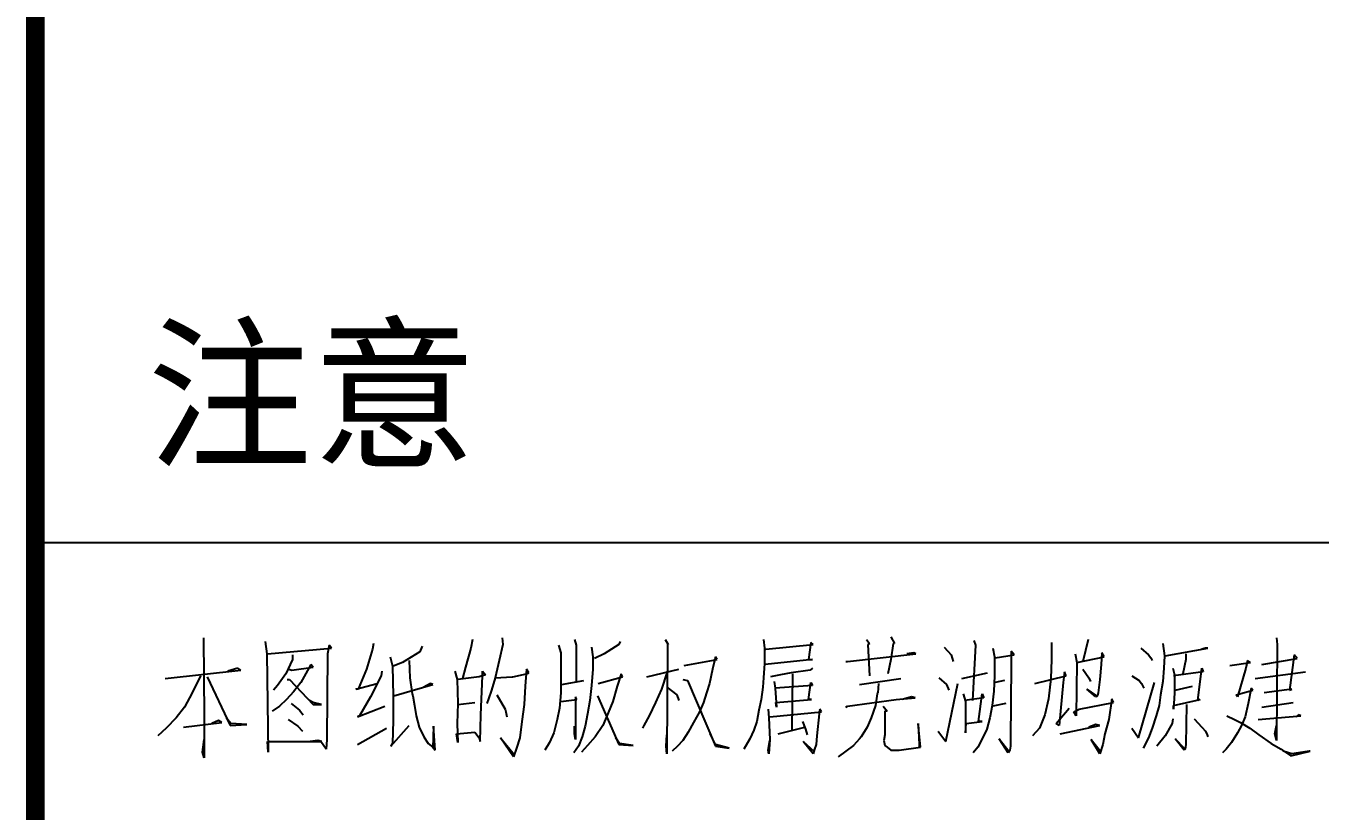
# Model space of a CAD drawing. Extents: x 12152 to 491505, y 111028 to 412681.
# Drawn here: x 227024 to 231132, y 198793 to 201285 of the extents above; entities that cross this region are included whole.
import ezdxf

# ---------------------------------------------------------------- set-up
doc = ezdxf.new("R2010")
doc.units = 0
doc.header["$LTSCALE"] = 1000
doc.header["$MEASUREMENT"] = 0
doc.layers.add('PUB_TITLE', color=4, linetype='Continuous')
doc.styles.add('图签2', font='', dxfattribs={"height": 1000})
doc.styles.get('图签2').set_extended_font_data('SimSun')

msp = doc.modelspace()

# ---------------------------------------------------------------- linework, layer by layer
at = {"layer": 'PUB_TITLE'}
for p, q in [((227053.8, 199644.6), (235453.8, 199644.6)), ((227587.3, 199342.9), (227589.8, 199095)), ((227783.3, 199330.8), (227788.1, 199291.5)), ((227986.5, 199318.7), (227981.6, 199291.5)), ((227993.7, 199309.7), (227986.5, 199318.7)), ((228126.8, 199324.8), (228124.3, 199306.6)), ((228281.6, 199315.7), (228274.3, 199297.6)), ((228441.2, 199336.9), (228436.4, 199309.7)), ((228538, 199321.8), (228525.9, 199270.4)), ((228535.6, 199342.9), (228538, 199321.8)), ((228714.6, 199318.7), (228721.8, 199294.5)), ((228765.4, 199336.9), (228770.2, 199318.7)), ((228770.2, 199318.7), (228770.2, 199203.8)), ((228905.6, 199321.8), (228859.7, 199291.5)), ((228910.5, 199330.8), (228905.6, 199321.8)), ((229053.2, 199336.9), (229062.9, 199321.8)), ((229060.5, 199324.8), (229058, 198974)), ((229062.9, 199321.8), (229060.5, 199324.8)), ((229365.2, 199336.9), (229367.7, 199309.7)), ((229372.5, 199306.6), (229522.5, 199321.8)), ((229515.2, 199327.8), (229508, 199273.4)), ((229522.5, 199321.8), (229515.2, 199327.8)), ((229691.8, 199336.9), (229701.5, 199324.8)), ((229701.5, 199324.8), (229696.6, 199321.8)), ((229696.6, 199321.8), (229701.5, 199222)), ((229769.2, 199345.9), (229781.3, 199324.8)), ((229776.4, 199324.8), (229769.2, 199273.4)), ((229781.3, 199324.8), (229776.4, 199324.8)), ((230037.7, 199318.7), (230028, 199143.4)), ((230032.9, 199333.9), (230037.7, 199318.7)), ((230279.6, 199327.8), (230279.6, 199273.4)), ((230395.7, 199336.9), (230378.8, 199267.3)), ((230632.7, 199324.8), (230637.6, 199285.5)), ((230993.2, 199342.9), (230995.6, 199321.8)), ((230995.6, 199321.8), (230993.2, 199016.4)), ((227788.1, 199291.5), (227793, 198980.1)), ((227790.5, 199291.5), (227993.7, 199309.7)), ((227870.4, 199273.4), (227848.6, 199228)), ((227870.4, 199288.5), (227870.4, 199273.4)), ((227981.6, 199291.5), (227979.2, 199019.4)), ((228124.3, 199306.6), (228105, 199243.1)), ((228180, 199282.5), (228187.2, 199252.2)), ((228274.3, 199297.6), (228218.7, 199264.3)), ((228436.4, 199309.7), (228419.4, 199249.2)), ((228721.8, 199294.5), (228721.8, 199222)), ((228818.6, 199312.7), (228823.4, 199282.5)), ((228823.4, 199282.5), (228823.4, 199243.1)), ((228859.7, 199291.5), (228828.2, 199276.4)), ((229113.7, 199255.2), (229217.7, 199273.4)), ((229212.8, 199282.5), (229203.2, 199243.1)), ((229217.7, 199273.4), (229212.8, 199282.5)), ((229367.7, 199309.7), (229367.7, 199261.3)), ((229520, 199273.4), (229370.1, 199258.3)), ((229508, 199273.4), (229520, 199273.4)), ((229631.3, 199267.3), (229849, 199291.5)), ((229769.2, 199273.4), (229759.5, 199228)), ((229841.8, 199294.5), (229820, 199291.5)), ((229849, 199291.5), (229841.8, 199294.5)), ((229938.5, 199312.7), (229960.3, 199288.5)), ((229960.3, 199288.5), (229967.5, 199267.3)), ((230093.3, 199309.7), (230098.2, 199282.5)), ((230098.2, 199282.5), (230098.2, 199222)), ((230100.6, 199279.4), (230161.1, 199288.5)), ((230151.4, 199300.6), (230151.4, 199255.2)), ((230161.1, 199288.5), (230151.4, 199300.6)), ((230279.6, 199273.4), (230277.2, 199212.9)), ((230354.6, 199291.5), (230359.4, 199264.3)), ((230359.4, 199264.3), (230446.5, 199282.5)), ((230439.2, 199294.5), (230436.8, 199258.3)), ((230446.5, 199282.5), (230439.2, 199294.5)), ((230562.6, 199309.7), (230586.8, 199288.5)), ((230586.8, 199288.5), (230594, 199279.4)), ((230594, 199279.4), (230598.9, 199270.4)), ((230637.6, 199285.5), (230635.2, 199246.2)), ((230640, 199285.5), (230775.5, 199309.7)), ((230705.3, 199273.4), (230695.6, 199228)), ((230705.3, 199291.5), (230705.3, 199273.4)), ((230768.2, 199309.7), (230756.1, 199306.6)), ((230775.5, 199309.7), (230768.2, 199309.7)), ((230947.2, 199258.3), (231058.5, 199276.4)), ((231048.8, 199288.5), (231034.3, 199176.6)), ((231058.5, 199276.4), (231048.8, 199288.5)), ((227466.4, 199212.9), (227705.9, 199240.1)), ((227696.2, 199246.2), (227664.8, 199237.1)), ((227705.9, 199240.1), (227696.2, 199246.2)), ((227858.3, 199243.1), (227867.9, 199240.1)), ((227867.9, 199240.1), (227935.7, 199249.2)), ((227928.4, 199258.3), (227897, 199200.8)), ((227935.7, 199249.2), (227928.4, 199258.3)), ((228105, 199243.1), (228078.4, 199179.6)), ((228153.4, 199237.1), (228151, 199222)), ((228187.2, 199252.2), (228189.7, 199158.5)), ((228218.7, 199264.3), (228189.7, 199252.2)), ((228240.4, 199270.4), (228242.9, 199215.9)), ((228385.6, 199237.1), (228392.8, 199209.9)), ((228419.4, 199249.2), (228409.8, 199212.9)), ((228472.7, 199237.1), (228482.3, 199225)), ((228472.7, 199222), (228472.7, 199237.1)), ((228525.9, 199270.4), (228513.8, 199215.9)), ((228613, 199243.1), (228608.1, 199188.7)), ((228620.2, 199231), (228613, 199243.1)), ((228613, 199228), (228620.2, 199231)), ((228823.4, 199243.1), (228818.6, 199191.7)), ((228995.1, 199219), (229096.7, 199243.1)), ((229058, 199231), (229041.1, 199179.6)), ((229203.2, 199243.1), (229193.5, 199197.8)), ((229367.7, 199261.3), (229365.2, 199215.9)), ((229452.3, 199231), (229418.5, 199225)), ((229512.8, 199240.1), (229452.3, 199231)), ((229520, 199246.2), (229512.8, 199240.1)), ((229626.5, 199267.3), (229631.3, 199267.3)), ((229994.2, 199212.9), (230076.4, 199231)), ((230151.4, 199255.2), (230149, 199019.4)), ((230320.7, 199234.1), (230315.9, 199200.8)), ((230325.5, 199222), (230320.7, 199234.1)), ((230359.4, 199264.3), (230357, 199095)), ((230378.8, 199243.1), (230398.1, 199215.9)), ((230436.8, 199258.3), (230432, 199209.9)), ((230635.2, 199246.2), (230632.7, 199203.8)), ((230664.2, 199246.2), (230669, 199225)), ((230760.9, 199234.1), (230666.6, 199222)), ((230744, 199143.4), (230756.1, 199246.2)), ((230756.1, 199246.2), (230760.9, 199234.1)), ((230845.6, 199255.2), (230910.9, 199264.3)), ((230896.4, 199246.2), (230869.8, 199155.5)), ((230901.2, 199270.4), (230896.4, 199246.2)), ((230910.9, 199264.3), (230901.2, 199270.4)), ((230925.4, 199212.9), (231085.1, 199234.1)), ((227577.7, 199222), (227551.1, 199167.6)), ((227599.4, 199219), (227672, 199064.7)), ((227822, 199191.7), (227809.9, 199176.6)), ((227848.6, 199228), (227822, 199191.7)), ((227853.4, 199209.9), (227860.7, 199209.9)), ((227860.7, 199209.9), (227935.7, 199131.3)), ((227897, 199200.8), (227872.8, 199170.6)), ((228071.1, 199179.6), (228138.9, 199197.8)), ((228151, 199222), (228117.1, 199155.5)), ((228192.1, 199158.5), (228315.4, 199194.8)), ((228242.9, 199215.9), (228250.1, 199164.5)), ((228308.2, 199197.8), (228286.4, 199185.7)), ((228315.4, 199194.8), (228308.2, 199197.8)), ((228392.8, 199209.9), (228395.3, 199134.3)), ((228463, 199219), (228395.3, 199209.9)), ((228482.3, 199225), (228463, 199219)), ((228467.8, 199098), (228472.7, 199222)), ((228513.8, 199215.9), (228501.7, 199176.6)), ((228513.8, 199215.9), (228567, 199219)), ((228567, 199219), (228569.4, 199219)), ((228569.4, 199219), (228613, 199228)), ((228721.8, 199222), (228721.8, 199167.6)), ((228724.2, 199194.8), (228794.4, 199206.9)), ((228818.6, 199191.7), (228813.7, 199143.4)), ((228840.3, 199197.8), (228917.7, 199219)), ((228912.9, 199228), (228900.8, 199188.7)), ((228917.7, 199219), (228912.9, 199228)), ((229108.8, 199209.9), (229123.3, 199206.9)), ((229123.3, 199206.9), (229212.8, 198998.2)), ((229193.5, 199197.8), (229183.8, 199167.6)), ((229365.2, 199215.9), (229362.8, 199185.7)), ((229418.5, 199225), (229387, 199219)), ((229399.1, 199203.8), (229401.5, 199182.7)), ((229520, 199191.7), (229401.5, 199182.7)), ((229457.2, 199228), (229454.7, 199049.6)), ((229508, 199146.4), (229515.2, 199200.8)), ((229515.2, 199200.8), (229520, 199191.7)), ((229670, 199194.8), (229800.6, 199212.9)), ((229730.5, 199197.8), (229728.1, 199167.6)), ((229921.6, 199215.9), (229945.8, 199194.8)), ((229943.4, 199013.3), (229982.1, 199197.8)), ((229945.8, 199194.8), (229953, 199176.6)), ((230098.2, 199222), (230095.7, 199173.6)), ((230129.6, 199206.9), (230100.6, 199200.8)), ((230226.4, 199197.8), (230325.5, 199222)), ((230277.2, 199212.9), (230269.9, 199149.4)), ((230315.9, 199200.8), (230303.8, 199064.7)), ((230398.1, 199215.9), (230402.9, 199203.8)), ((230432, 199209.9), (230427.1, 199167.6)), ((230533.6, 199222), (230557.8, 199206.9)), ((230555.3, 199025.4), (230606.1, 199200.8)), ((230557.8, 199206.9), (230565, 199197.8)), ((230565, 199197.8), (230572.3, 199182.7)), ((230632.7, 199203.8), (230625.5, 199161.5)), ((230669, 199225), (230669, 199167.6)), ((227551.1, 199167.6), (227526.9, 199122.2)), ((227872.8, 199170.6), (227851, 199146.4)), ((228078.4, 199179.6), (228071.1, 199179.6)), ((228117.1, 199155.5), (228083.2, 199095)), ((228189.7, 199158.5), (228189.7, 199079.9)), ((228250.1, 199164.5), (228252.5, 199158.5)), ((228252.5, 199158.5), (228257.4, 199128.2)), ((228492, 199149.4), (228487.2, 199134.3)), ((228501.7, 199176.6), (228492, 199149.4)), ((228518.6, 199161.5), (228545.2, 199116.2)), ((228608.1, 199188.7), (228605.7, 199131.3)), ((228721.8, 199167.6), (228717, 199119.2)), ((228767.8, 199155.5), (228767.8, 199019.4)), ((228772.6, 199146.4), (228767.8, 199155.5)), ((228837.9, 199158.5), (228905.6, 199004.3)), ((228900.8, 199188.7), (228886.3, 199140.3)), ((229041.1, 199179.6), (229021.8, 199137.3)), ((229058, 199185.7), (229089.5, 199161.5)), ((229089.5, 199161.5), (229096.7, 199143.4)), ((229183.8, 199167.6), (229174.1, 199137.3)), ((229362.8, 199185.7), (229358, 199146.4)), ((229401.5, 199182.7), (229406.4, 199122.2)), ((229725.7, 199164.5), (229720.8, 199128.2)), ((229728.1, 199167.6), (229725.7, 199164.5)), ((229786.1, 199146.4), (229846.6, 199152.4)), ((229834.5, 199155.5), (229805.5, 199146.4)), ((229846.6, 199152.4), (229834.5, 199155.5)), ((229999, 199164.5), (230006.2, 199140.3)), ((230064.3, 199152.4), (230003.8, 199143.4)), ((230047.4, 199076.8), (230059.5, 199164.5)), ((230059.5, 199164.5), (230064.3, 199152.4)), ((230095.7, 199173.6), (230090.9, 199128.2)), ((230269.9, 199149.4), (230257.8, 199098)), ((230390.8, 199179.6), (230422.3, 199158.5)), ((230419.9, 199155.5), (230390.8, 199179.6)), ((230424.7, 199158.5), (230419.9, 199155.5)), ((230427.1, 199167.6), (230424.7, 199158.5)), ((230470.7, 199149.4), (230461, 199082.9)), ((230475.5, 199137.3), (230470.7, 199149.4)), ((230625.5, 199161.5), (230620.6, 199128.2)), ((230669, 199167.6), (230666.6, 199116.2)), ((230671.4, 199176.6), (230727.1, 199188.7)), ((230865, 199161.5), (230918.2, 199176.6)), ((230869.8, 199155.5), (230865, 199161.5)), ((230913.3, 199182.7), (230903.7, 199134.3)), ((230918.2, 199176.6), (230913.3, 199182.7)), ((231041.5, 199179.6), (230954.5, 199167.6)), ((231034.3, 199176.6), (231041.5, 199179.6)), ((227526.9, 199122.2), (227500.3, 199088.9)), ((227829.2, 199125.2), (227805, 199110.1)), ((227851, 199146.4), (227829.2, 199125.2)), ((227865.5, 199134.3), (227892.1, 199113.1)), ((227892.1, 199113.1), (227904.2, 199098)), ((227935.7, 199137.3), (227923.6, 199143.4)), ((227962.3, 199131.3), (227935.7, 199137.3)), ((227935.7, 199131.3), (227962.3, 199131.3)), ((228076, 199092), (228163, 199125.2)), ((228257.4, 199128.2), (228262.2, 199095)), ((228395.3, 199134.3), (228392.8, 199070.8)), ((228395.3, 199131.3), (228448.5, 199137.3)), ((228545.2, 199116.2), (228547.6, 199107.1)), ((228605.7, 199131.3), (228598.4, 199076.8)), ((228717, 199119.2), (228709.7, 199082.9)), ((228721.8, 199140.3), (228772.6, 199146.4)), ((228813.7, 199143.4), (228806.5, 199101)), ((228886.3, 199140.3), (228871.8, 199104.1)), ((229021.8, 199137.3), (229002.4, 199095)), ((229174.1, 199137.3), (229162, 199107.1)), ((229350.7, 199113.1), (229343.5, 199076.8)), ((229358, 199146.4), (229350.7, 199113.1)), ((229379.8, 199116.2), (229382.2, 199088.9)), ((229403.9, 199137.3), (229517.6, 199146.4)), ((229406.4, 199122.2), (229403.9, 199137.3)), ((229517.6, 199146.4), (229508, 199146.4)), ((229544.2, 199116.2), (229541.8, 199101)), ((229549.1, 199107.1), (229544.2, 199116.2)), ((229626.5, 199122.2), (229631.3, 199125.2)), ((229631.3, 199125.2), (229786.1, 199146.4)), ((229720.8, 199128.2), (229706.3, 199088.9)), ((229745, 199125.2), (229757.1, 199110.1)), ((229749.8, 199110.1), (229749.8, 199040.6)), ((229757.1, 199110.1), (229749.8, 199110.1)), ((230006.2, 199140.3), (230006.2, 199040.6)), ((230090.9, 199128.2), (230083.6, 199088.9)), ((230134.4, 199134.3), (230093.3, 199125.2)), ((230294.1, 199070.8), (230335.2, 199119.2)), ((230349.7, 199107.1), (230366.7, 199116.2)), ((230366.7, 199116.2), (230475.5, 199137.3)), ((230620.6, 199128.2), (230611, 199095)), ((230666.6, 199128.2), (230751.3, 199146.4)), ((230666.6, 199116.2), (230666.6, 199128.2)), ((230707.7, 199131.3), (230705.3, 199004.3)), ((230751.3, 199146.4), (230744, 199143.4)), ((230903.7, 199134.3), (230894, 199092)), ((230947.2, 199122.2), (231046.4, 199137.3)), ((227500.3, 199088.9), (227468.8, 199055.7)), ((227524.5, 199058.7), (227645.4, 199073.8)), ((227589.8, 199095), (227589.8, 198961.9)), ((227635.7, 199079.9), (227614, 199070.8)), ((227645.4, 199073.8), (227635.7, 199079.9)), ((227674.4, 199070.8), (227659.9, 199088.9)), ((227672, 199064.7), (227725.2, 199067.8)), ((227725.2, 199067.8), (227674.4, 199070.8)), ((227855.8, 199082.9), (227887.3, 199061.7)), ((228083.2, 199095), (228076, 199092)), ((228189.7, 199079.9), (228187.2, 199007.3)), ((228262.2, 199095), (228271.9, 199058.7)), ((228392.8, 199070.8), (228395.3, 199010.3)), ((228465.4, 199013.3), (228467.8, 199098)), ((228547.6, 199107.1), (228550.1, 199092)), ((228598.4, 199076.8), (228591.2, 199025.4)), ((228709.7, 199082.9), (228700, 199040.6)), ((228806.5, 199101), (228799.2, 199061.7)), ((228871.8, 199104.1), (228854.8, 199064.7)), ((229002.4, 199095), (228985.5, 199064.7)), ((229142.7, 199073.8), (229125.8, 199043.6)), ((229162, 199107.1), (229142.7, 199073.8)), ((229343.5, 199076.8), (229333.8, 199049.6)), ((229382.2, 199088.9), (229384.6, 199019.4)), ((229384.6, 199092), (229549.1, 199107.1)), ((229488.6, 199076.8), (229498.3, 199052.7)), ((229541.8, 199101), (229534.6, 199031.5)), ((229706.3, 199088.9), (229694.2, 199058.7)), ((229856.3, 199070.8), (229858.7, 199004.3)), ((229863.5, 198995.2), (229856.3, 199070.8)), ((230006.2, 199040.6), (230008.7, 199070.8)), ((230008.7, 199070.8), (230059.5, 199076.8)), ((230059.5, 199076.8), (230047.4, 199076.8)), ((230083.6, 199088.9), (230074, 199052.7)), ((230257.8, 199098), (230240.9, 199055.7)), ((230303.8, 199064.7), (230294.1, 199070.8)), ((230357, 199095), (230349.7, 199107.1)), ((230419.9, 199067.8), (230398.1, 199058.7)), ((230432, 199064.7), (230419.9, 199067.8)), ((230461, 199082.9), (230448.9, 199037.5)), ((230611, 199095), (230598.9, 199055.7)), ((230661.8, 199070.8), (230640, 199031.5)), ((230664.2, 199085.9), (230661.8, 199070.8)), ((230731.9, 199085.9), (230756.1, 199058.7)), ((230835.9, 199095), (230860.1, 199082.9)), ((230860.1, 199082.9), (230879.5, 199073.8)), ((230879.5, 199073.8), (230908.5, 199055.7)), ((230894, 199092), (230881.9, 199064.7)), ((230935.1, 199082.9), (231070.6, 199095)), ((231063.3, 199098), (231056, 199092)), ((231070.6, 199095), (231063.3, 199098)), ((227468.8, 199055.7), (227442.2, 199031.5)), ((227887.3, 199061.7), (227901.8, 199046.6)), ((228076, 199004.3), (228167.9, 199055.7)), ((228182.4, 198998.2), (228240.4, 199064.7)), ((228271.9, 199058.7), (228286.4, 199028.5)), ((228286.4, 199028.5), (228300.9, 199007.3)), ((228317.9, 199061.7), (228315.4, 198992.2)), ((228322.7, 198986.1), (228317.9, 199061.7)), ((228390.4, 199037.5), (228448.5, 199043.6)), ((228395.3, 199010.3), (228390.4, 199037.5)), ((228448.5, 199043.6), (228463, 199025.4)), ((228463, 199025.4), (228465.4, 199013.3)), ((228530.7, 199025.4), (228574.3, 198971)), ((228571.8, 198965), (228530.7, 199025.4)), ((228591.2, 199025.4), (228581.5, 198992.2)), ((228700, 199040.6), (228685.5, 199010.3)), ((228765.4, 199037.5), (228765.4, 199061.7)), ((228767.8, 199019.4), (228765.4, 199037.5)), ((228789.5, 199028.5), (228777.4, 198998.2)), ((228799.2, 199061.7), (228789.5, 199028.5)), ((228830.7, 199028.5), (228806.5, 199001.3)), ((228854.8, 199064.7), (228830.7, 199028.5)), ((228908.1, 199007.3), (228896, 199025.4)), ((228985.5, 199064.7), (228980.6, 199055.7)), ((229055.6, 198998.2), (229058, 199034.5)), ((229125.8, 199043.6), (229108.8, 199016.4)), ((229212.8, 199004.3), (229195.9, 199037.5)), ((229333.8, 199049.6), (229321.7, 199022.4)), ((229411.2, 199037.5), (229495.9, 199058.7)), ((229498.3, 199052.7), (229503.1, 199034.5)), ((229534.6, 199031.5), (229532.1, 199004.3)), ((229674.9, 199028.5), (229670, 199022.4)), ((229694.2, 199058.7), (229674.9, 199028.5)), ((229749.8, 199034.5), (229747.4, 199016.4)), ((229749.8, 199040.6), (229749.8, 199034.5)), ((229919.2, 199046.6), (229921.6, 199043.6)), ((229921.6, 199043.6), (229943.4, 199013.3)), ((230074, 199052.7), (230059.5, 199022.4)), ((230240.9, 199055.7), (230219.1, 199031.5)), ((230306.2, 199037.5), (230432, 199064.7)), ((230448.9, 199037.5), (230441.6, 199004.3)), ((230533.6, 199055.7), (230555.3, 199025.4)), ((230586.8, 199025.4), (230569.8, 198992.2)), ((230598.9, 199055.7), (230586.8, 199025.4)), ((230640, 199031.5), (230613.4, 198998.2)), ((230756.1, 199058.7), (230768.2, 199046.6)), ((230768.2, 199046.6), (230773, 199034.5)), ((230773, 199034.5), (230775.5, 199028.5)), ((230869.8, 199040.6), (230850.4, 199010.3)), ((230881.9, 199064.7), (230869.8, 199040.6)), ((230908.5, 199055.7), (230937.5, 199034.5)), ((230937.5, 199034.5), (230976.2, 199007.3)), ((230988.3, 199037.5), (230993.2, 199064.7)), ((230993.2, 199016.4), (230988.3, 199037.5)), ((227584.9, 198980.1), (227589.8, 199019.4)), ((227790.5, 199013.3), (227962.3, 199013.3)), ((227793, 198980.1), (227790.5, 199013.3)), ((227950.2, 199016.4), (227926, 199013.3)), ((227962.3, 199013.3), (227950.2, 199016.4)), ((227976.8, 198989.2), (227959.9, 199013.3)), ((227979.2, 199019.4), (227976.8, 198989.2)), ((228187.2, 199007.3), (228182.4, 198998.2)), ((228300.9, 199007.3), (228315.4, 198995.2)), ((228315.4, 198995.2), (228322.7, 198986.1)), ((228581.5, 198992.2), (228571.8, 198965)), ((228685.5, 199010.3), (228671, 198986.1)), ((228777.4, 198998.2), (228762.9, 198977.1)), ((228806.5, 199001.3), (228787.1, 198980.1)), ((228905.6, 199004.3), (228951.6, 199001.3)), ((228951.6, 199001.3), (228908.1, 199007.3)), ((229058, 198974), (229055.6, 198998.2)), ((229091.9, 198998.2), (229075, 198983.1)), ((229108.8, 199016.4), (229091.9, 198998.2)), ((229256.4, 198992.2), (229212.8, 199004.3)), ((229212.8, 198998.2), (229256.4, 198992.2)), ((229321.7, 199022.4), (229302.3, 198989.2)), ((229379.8, 198986.1), (229384.6, 199016.4)), ((229382.2, 198974), (229379.8, 198986.1)), ((229384.6, 199019.4), (229382.2, 198974)), ((229491, 199013.3), (229524.9, 198983.1)), ((229522.5, 198974), (229491, 199013.3)), ((229527.3, 198989.2), (229522.5, 198974)), ((229532.1, 199004.3), (229527.3, 198989.2)), ((229650.7, 199001.3), (229626.5, 198983.1)), ((229670, 199022.4), (229650.7, 199001.3)), ((229747.4, 199016.4), (229749.8, 199001.3)), ((229749.8, 199001.3), (229757.1, 198995.2)), ((229757.1, 198995.2), (229769.2, 198986.1)), ((229769.2, 198986.1), (229795.8, 198986.1)), ((229795.8, 198986.1), (229863.5, 198995.2)), ((229858.7, 199004.3), (229858.7, 198995.2)), ((230044.9, 198995.2), (230030.4, 198977.1)), ((230059.5, 199022.4), (230044.9, 198995.2)), ((230112.7, 199022.4), (230144.1, 198983.1)), ((230141.7, 198977.1), (230112.7, 199022.4)), ((230146.5, 198986.1), (230141.7, 198977.1)), ((230149, 198998.2), (230146.5, 198986.1)), ((230149, 199019.4), (230149, 198998.2)), ((230405.4, 199019.4), (230434.4, 198983.1)), ((230432, 198974), (230405.4, 199019.4)), ((230441.6, 199004.3), (230432, 198974)), ((230671.4, 199022.4), (230700.5, 198992.2)), ((230700.5, 198986.1), (230671.4, 199022.4)), ((230702.9, 198989.2), (230700.5, 198986.1)), ((230705.3, 199004.3), (230702.9, 198989.2)), ((230833.5, 198989.2), (230821.4, 198977.1)), ((230850.4, 199010.3), (230833.5, 198989.2)), ((230976.2, 199007.3), (231007.7, 198989.2)), ((231007.7, 198989.2), (231012.5, 198986.1)), ((231012.5, 198986.1), (231039.1, 198968)), ((227589.8, 198961.9), (227584.9, 198980.1)), ((229626.5, 198983.1), (229602.3, 198965)), ((231041.5, 198974), (231014.9, 198983.1)), ((231039.1, 198968), (231099.6, 198983.1)), ((231097.2, 198983.1), (231041.5, 198974)), ((231099.6, 198983.1), (231097.2, 198983.1))]:
    msp.add_line(p, q, dxfattribs=at)
at = {"layer": 'PUB_TITLE', "const_width": 60}
msp.add_lwpolyline([(235453.8, 196330.3), (235438.5, 217931.8), (227053.8, 217930.3), (227053.8, 196330.3)], close=True, dxfattribs=at)

# ---------------------------------------------------------------- texts
at = {"layer": 'PUB_TITLE', "style": '图签2', "width": 1}
msp.add_text('注意', height=384, dxfattribs=at).set_placement((227408.2, 199923.5))

doc.saveas('drawing.dxf')
